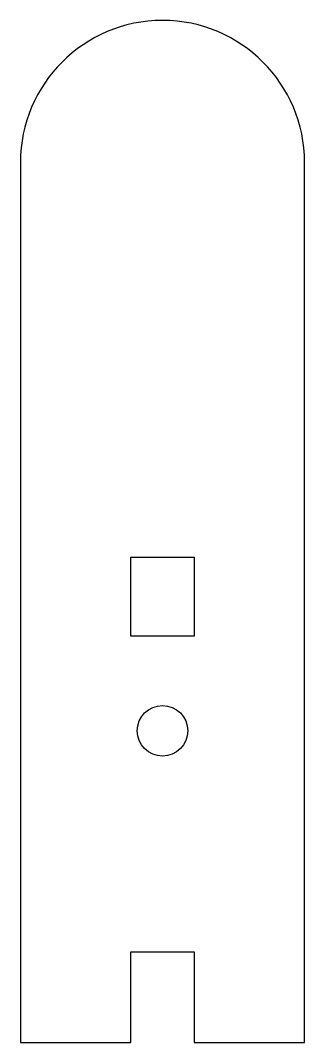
# Model space of a CAD drawing. Extents: x 0 to 18, y 0.2 to 65.
import ezdxf

# ---------------------------------------------------------------- set-up
doc = ezdxf.new("R2010")
doc.units = 0
doc.layers.get('0').update_dxf_attribs({"linetype": 'CONTINUOUS'})

msp = doc.modelspace()

# ---------------------------------------------------------------- linework, layer by layer
msp.add_lwpolyline([(0, 0.25), (7, 0.25), (7, 6), (11, 6), (11, 0.25), (18, 0.25), (18, 56, 1), (0, 56)], format="xyb", close=True)
msp.add_lwpolyline([(7, 26), (7, 31), (11, 31), (11, 26)], close=True)
msp.add_circle((9, 20), 1.6)

doc.saveas('drawing.dxf')
